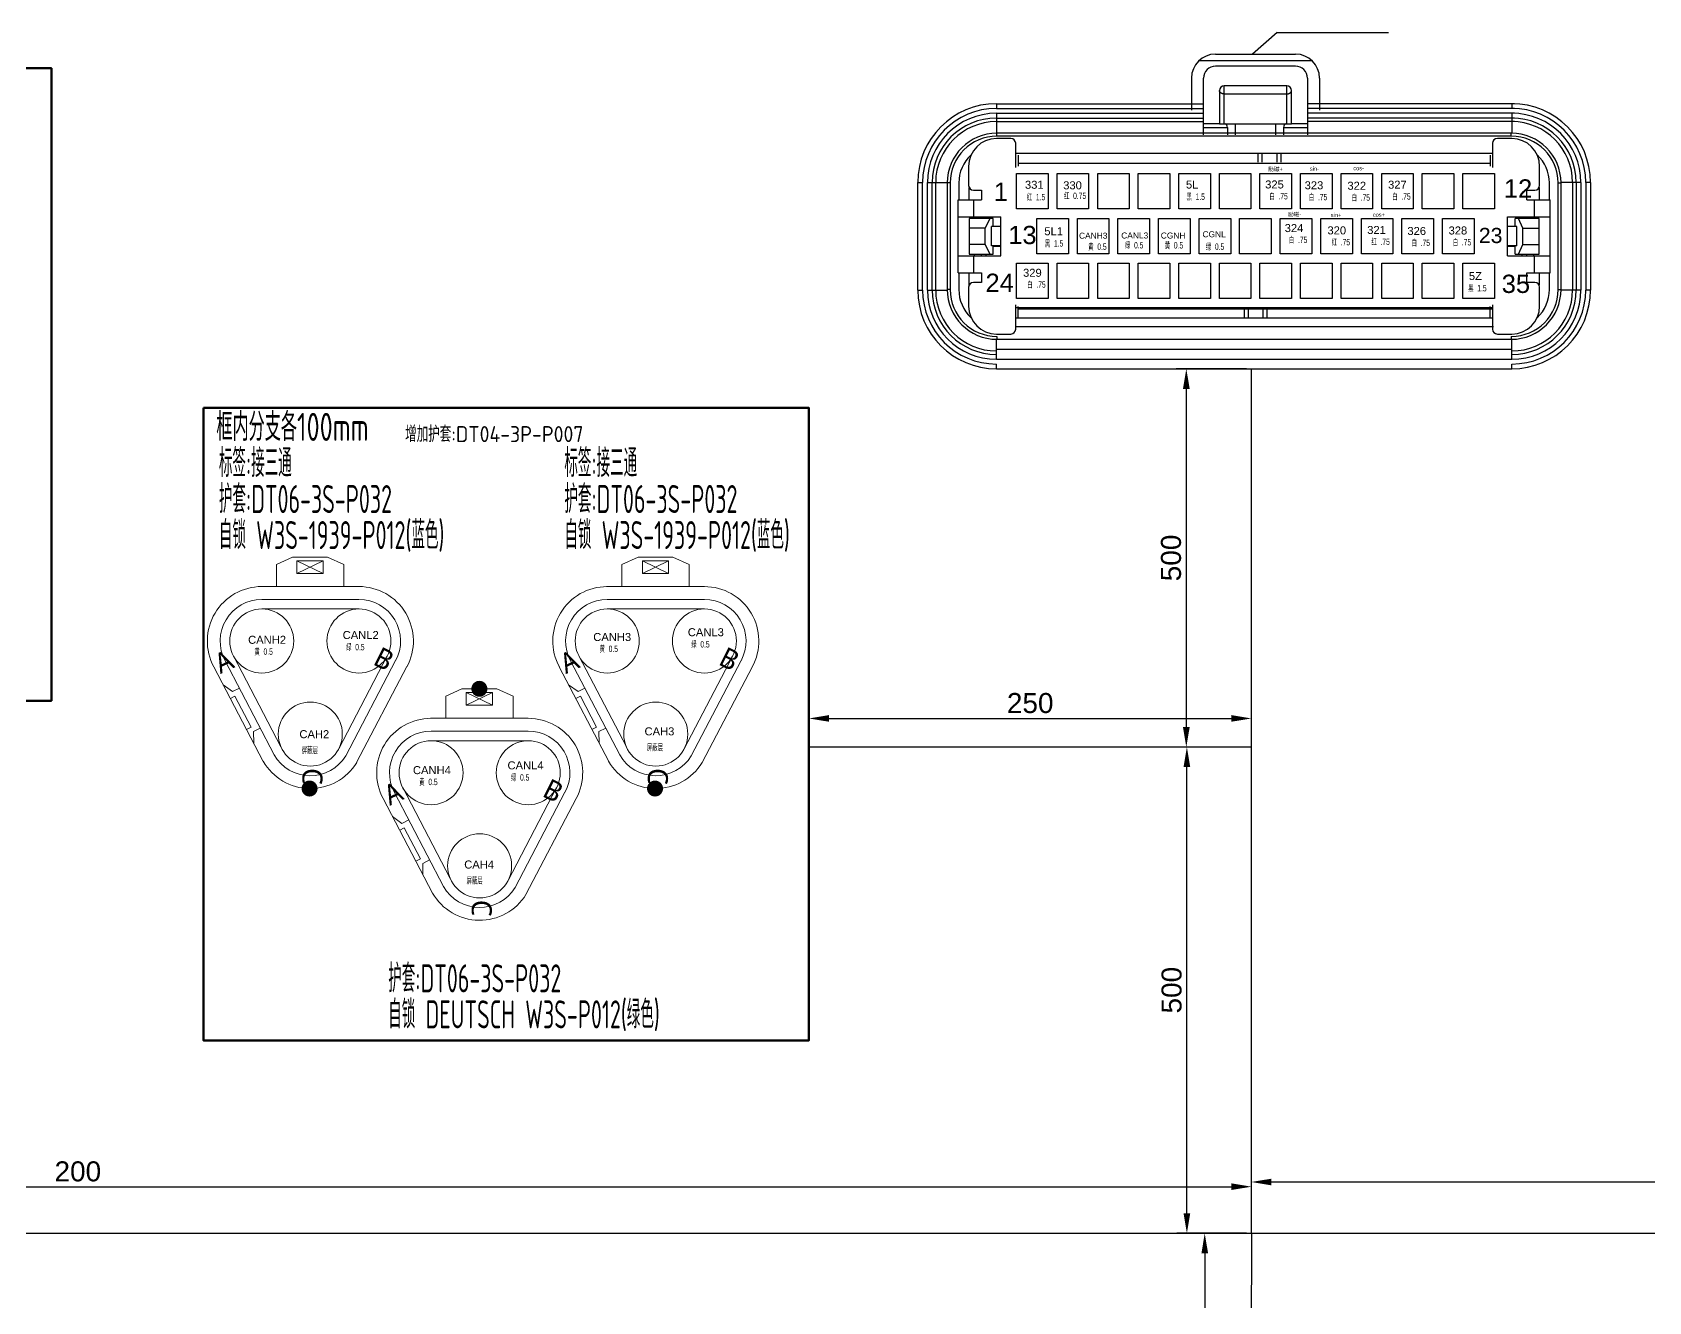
# Model space of a CAD drawing. Header units: millimetres. Extents: x 62 to 1873, y 998 to 1938.
# Drawn here: x 1029.7 to 1231.7, y 1585.9 to 1744.5 of the extents above; entities that cross this region are included whole.
import ezdxf

# ---------------------------------------------------------------- set-up
doc = ezdxf.new("R2010")
doc.units = ezdxf.units.MM
for name, color, linetype, lineweight in [('1轮廓实线层', 7, 'Continuous', 50), ('AM60', 3, 'Continuous', 25), ('护套层', 3, 'Continuous', 0)]:
    doc.layers.add(name, color=color, linetype=linetype, lineweight=lineweight)
doc.layers.add('孔名层', color=1, linetype='Continuous')
doc.layers.add('线色线径', color=1, linetype='Continuous')
doc.styles.add('ISO Proportional', font='isocp.shx', dxfattribs={"bigfont": 'gbcbig.shx'})
doc.styles.get("Standard").update_dxf_attribs({"font": 'arial.ttf'})
doc.styles.add('TH_GBDIM', font='gbenor.shx', dxfattribs={"width": 0.8, "bigfont": 'gbcbig.shx'})
doc.styles.add('孔名字体', font='', dxfattribs={"height": 5, "bigfont": 'gbcbig.shx'})
doc.styles.add('技术要求及剖视用', font='gbenor.shx', dxfattribs={"width": 0.7, "bigfont": 'gbcbig.shx'})
doc.styles.get('孔名字体').set_extended_font_data('Microsoft YaHei')
doc.dimstyles.new('ISO-25', dxfattribs={"dimtxt": 2.5, "dimasz": 2.5, "dimexe": 1.25, "dimexo": 0.625, "dimtad": 1, "dimtxsty": 'Standard', "dimcen": 2.5, "dimadec": 0, "dimazin": 0, "dimtfac": 1, "dimtmove": 0, "dimatfit": 3, "dimfxl": 1, "dimarcsym": 0})

# ---------------------------------------------------------------- blocks, each defined once
blk = doc.blocks.new('DT06-3S-P032-Out21521105156')
for p, q in [((-29.33, -14.82), (-27.31, -13.9)), ((-27.31, -13.9), (-22.94, -13.9)), ((-22.94, -13.9), (-20.92, -14.82)), ((-29.33, -17.58), (-29.33, -14.82)), ((-23.49, -14.35), (-26.76, -15.95)), ((-26.76, -14.35), (-23.49, -15.95)), ((-20.92, -17.58), (-20.92, -14.82)), ((-31.24, -17.58), (-19.01, -17.58)), ((-28.12, -17.58), (-29.33, -17.58)), ((-22.13, -17.58), (-20.92, -17.58)), ((-31.16, -19.18), (-19.01, -19.18)), ((-31.16, -20.38), (-19, -20.38)), ((-34.71, -26.23), (-28.76, -37.59)), ((-15.47, -26.24), (-21.54, -37.86)), ((-37.15, -27.61), (-30.97, -39.42)), ((-35.74, -26.85), (-29.59, -38.61)), ((-14.43, -26.82), (-20.66, -38.73)), ((-13.02, -27.58), (-19.3, -39.57)), ((-34.8, -30.7), (-35.98, -29.85)), ((-33.95, -30.26), (-34.8, -30.7)), ((-34.51, -31.26), (-35.08, -31.56)), ((-34.51, -31.26), (-32.5, -35.14)), ((-32.5, -35.14), (-33.06, -35.43)), ((-31.35, -35.26), (-32.21, -35.7)), ((-32.21, -35.7), (-32.17, -37.13))]:
    blk.add_line(p, q)
blk.add_lwpolyline([(-26.76, -14.35), (-23.49, -14.35), (-23.49, -15.95), (-26.76, -15.95)], close=True)
for centre in [(-31.16, -24.38), (-19.01, -24.38), (-25.09, -36.01)]:
    blk.add_circle(centre, 4)
for centre, radius, start, end in [((-31.16, -24.38), 6.8, 90, 208.4025), ((-19.01, -24.38), 6.8, 331.5975, 90), ((-31.16, -24.38), 5.2, 90, 208.4025), ((-19.01, -24.38), 5.2, 331.5975, 90), ((-25.09, -36.01), 6.8, 210, 328.4025), ((-25.09, -36.01), 5.2, 210, 328.4025)]:
    blk.add_arc(centre, radius, start, end)
at = {"layer": '孔名层', "style": '孔名字体'}
for s, rotation, p in [('A', 24.8528, (-36.33, -28.52)), ('B', 333.3512, (-17.4, -27.25)), ('C', 268.5587, (-26.04, -40.23))]:
    blk.add_text(s, height=2.5, rotation=rotation, dxfattribs=at).set_placement(p)
at = {"layer": '护套层', "style": '技术要求及剖视用', "width": 0.67}
for tag, p, flags in [('备注', (11.43, 11.35), 8), ('标号', (11.43, 7.35), 8), ('功能', (10.93, 3.35), 8), ('英文功能', (10.93, -0.65), 8), ('编号', (-0.07, -4.65), 8), ('护套号', (10.93, -4.65), 8), ('颜色', (31.93, -4.65), 9), ('厂家', (33.93, -4.65), 9), ('端子', (35.93, -4.65), 9), ('统计到BOM', (31.93, -6.65), 9), ('客户代号', (-0.07, -8.65), 8), ('配件', (10.93, -8.65), 8), ('配置', (31.93, -8.65), 9), ('编码', (33.93, -8.65), 9), ('防水栓', (35.93, -8.65), 9), ('工序', (31.93, -10.65), 9), ('工位', (33.93, -10.65), 9), ('设计软件', (38.69, -10.65), 9), ('附件', (10.93, -12.65), 8), ('视图', (31.93, -12.65), 9), ('方向', (33.93, -12.65), 9), ('盲栓', (35.93, -12.65), 9)]:
    blk.add_attdef(tag, p, '', height=3.5, dxfattribs=dict(at, flags=flags))
blk = doc.blocks.new('DT06-3S-P032-Out21521105310')
for p, q in [((-29.33, -14.82), (-27.31, -13.9)), ((-27.31, -13.9), (-22.94, -13.9)), ((-22.94, -13.9), (-20.92, -14.82)), ((-29.33, -17.58), (-29.33, -14.82)), ((-23.49, -14.35), (-26.76, -15.95)), ((-26.76, -14.35), (-23.49, -15.95)), ((-20.92, -17.58), (-20.92, -14.82)), ((-31.24, -17.58), (-19.01, -17.58)), ((-28.12, -17.58), (-29.33, -17.58)), ((-22.13, -17.58), (-20.92, -17.58)), ((-31.16, -19.18), (-19.01, -19.18)), ((-31.16, -20.38), (-19, -20.38)), ((-34.71, -26.23), (-28.76, -37.59)), ((-15.47, -26.24), (-21.54, -37.86)), ((-37.15, -27.61), (-30.97, -39.42)), ((-35.74, -26.85), (-29.59, -38.61)), ((-14.43, -26.82), (-20.66, -38.73)), ((-13.02, -27.58), (-19.3, -39.57)), ((-34.8, -30.7), (-35.98, -29.85)), ((-33.95, -30.26), (-34.8, -30.7)), ((-34.51, -31.26), (-35.08, -31.56)), ((-34.51, -31.26), (-32.5, -35.14)), ((-32.5, -35.14), (-33.06, -35.43)), ((-31.35, -35.26), (-32.21, -35.7)), ((-32.21, -35.7), (-32.17, -37.13))]:
    blk.add_line(p, q)
blk.add_lwpolyline([(-26.76, -14.35), (-23.49, -14.35), (-23.49, -15.95), (-26.76, -15.95)], close=True)
for centre in [(-31.16, -24.38), (-19.01, -24.38), (-25.09, -36.01)]:
    blk.add_circle(centre, 4)
for centre, radius, start, end in [((-31.16, -24.38), 6.8, 90, 208.4025), ((-19.01, -24.38), 6.8, 331.5975, 90), ((-31.16, -24.38), 5.2, 90, 208.4025), ((-19.01, -24.38), 5.2, 331.5975, 90), ((-25.09, -36.01), 6.8, 210, 328.4025), ((-25.09, -36.01), 5.2, 210, 328.4025)]:
    blk.add_arc(centre, radius, start, end)
at = {"layer": '孔名层', "style": '孔名字体'}
for s, rotation, p in [('A', 24.8528, (-36.33, -28.52)), ('B', 333.3512, (-17.4, -27.25)), ('C', 268.5587, (-26.04, -40.23))]:
    blk.add_text(s, height=2.5, rotation=rotation, dxfattribs=at).set_placement(p)
at = {"layer": '护套层', "style": '技术要求及剖视用', "width": 0.67}
for tag, p, flags in [('备注', (11.43, 11.35), 8), ('标号', (11.43, 7.35), 8), ('功能', (10.93, 3.35), 8), ('英文功能', (10.93, -0.65), 8), ('编号', (-0.07, -4.65), 8), ('护套号', (10.93, -4.65), 8), ('颜色', (31.93, -4.65), 9), ('厂家', (33.93, -4.65), 9), ('端子', (35.93, -4.65), 9), ('统计到BOM', (31.93, -6.65), 9), ('客户代号', (-0.07, -8.65), 8), ('配件', (10.93, -8.65), 8), ('配置', (31.93, -8.65), 9), ('编码', (33.93, -8.65), 9), ('防水栓', (35.93, -8.65), 9), ('工序', (31.93, -10.65), 9), ('工位', (33.93, -10.65), 9), ('设计软件', (38.69, -10.65), 9), ('附件', (10.93, -12.65), 8), ('视图', (31.93, -12.65), 9), ('方向', (33.93, -12.65), 9), ('盲栓', (35.93, -12.65), 9)]:
    blk.add_attdef(tag, p, '', height=3.5, dxfattribs=dict(at, flags=flags))
blk = doc.blocks.new('*D63')
at = {"color": 0, "lineweight": -2, "transparency": 16777216}
for p, q in [((888.75, 1595.1), (888.75, 1601.54)), ((891.25, 1600.29), (1179.57, 1600.29)), ((1182.07, 1595.1), (1182.07, 1601.54))]:
    blk.add_line(p, q, dxfattribs=at)
at = {"color": 0, "transparency": 16777216}
for points in [[(891.25, 1600.71), (891.25, 1599.88), (888.75, 1600.29)], [(1179.57, 1600.71), (1179.57, 1599.88), (1182.07, 1600.29)]]:
    blk.add_solid(points, dxfattribs=at)
at = {"layer": 'Defpoints', "color": 0, "transparency": 16777216}
for p in [(1182.07, 1600.29), (888.75, 1594.47), (1182.07, 1594.47)]:
    blk.add_point(p, dxfattribs=at)
at = {"color": 3, "transparency": 16777216, "insert": (1035.41, 1602.19), "char_height": 2.5, "attachment_point": 5}
blk.add_mtext('200', dxfattribs=at)
blk = doc.blocks.new('*D64')
at = {"color": 0, "lineweight": -2, "transparency": 16777216}
for p, q in [((1181.45, 1594.47), (1174.99, 1594.47)), ((1176.24, 1591.97), (1176.24, 1529.38)), ((1181.33, 1526.88), (1174.99, 1526.88))]:
    blk.add_line(p, q, dxfattribs=at)
at = {"color": 0, "transparency": 16777216}
for points in [[(1175.83, 1591.97), (1176.66, 1591.97), (1176.24, 1594.47)], [(1175.83, 1529.38), (1176.66, 1529.38), (1176.24, 1526.88)]]:
    blk.add_solid(points, dxfattribs=at)
at = {"layer": 'Defpoints', "color": 0, "transparency": 16777216}
for p in [(1182.07, 1594.47), (1176.24, 1526.88), (1181.95, 1526.88)]:
    blk.add_point(p, dxfattribs=at)
at = {"color": 3, "transparency": 16777216, "insert": (1174.34, 1560.68), "char_height": 2.5, "attachment_point": 5, "rotation": 90}
blk.add_mtext('1500', dxfattribs=at)
blk = doc.blocks.new('*D67')
at = {"color": 0, "lineweight": -2, "transparency": 16777216}
for p, q in [((1182.07, 1595.1), (1182.07, 1602.13)), ((1289.24, 1595.1), (1289.24, 1602.13)), ((1184.57, 1600.88), (1286.74, 1600.88))]:
    blk.add_line(p, q, dxfattribs=at)
at = {"color": 0, "transparency": 16777216}
for points in [[(1184.57, 1601.29), (1184.57, 1600.46), (1182.07, 1600.88)], [(1286.74, 1601.29), (1286.74, 1600.46), (1289.24, 1600.88)]]:
    blk.add_solid(points, dxfattribs=at)
at = {"layer": 'Defpoints', "color": 0, "transparency": 16777216}
for p in [(1289.24, 1600.88), (1182.07, 1594.47), (1289.24, 1594.47)]:
    blk.add_point(p, dxfattribs=at)
at = {"color": 3, "transparency": 16777216, "insert": (1235.65, 1602.78), "char_height": 2.5, "attachment_point": 5}
blk.add_mtext('200', dxfattribs=at)
blk = doc.blocks.new('A$Cae997f6d')
at = {"color": 3, "linetype": 'Continuous'}
for p, q in [((35.17, 38.51), (49.24, 38.51)), ((37.21, 39.31), (47.21, 39.31)), ((47.21, 37.81), (37.21, 37.81)), ((34.21, 36.31), (34.21, 32.31)), ((35.71, 29.23), (35.71, 36.31)), ((37.71, 34.76), (37.71, 30.61)), ((38.31, 30.61), (38.31, 35.36)), ((46.11, 35.36), (38.31, 35.36)), ((46.11, 30.61), (46.11, 35.36)), ((46.71, 30.61), (46.71, 34.76)), ((48.71, 36.31), (48.71, 29.23)), ((50.21, 36.31), (50.21, 32.31)), ((9.84, 33.12), (9.84, 32.52)), ((9.84, 33.12), (35.71, 33.12)), ((9.84, 32.52), (35.71, 32.52)), ((46.11, 34.33), (38.31, 34.33)), ((74.57, 33.12), (48.71, 33.12)), ((74.57, 32.52), (48.71, 32.52)), ((74.24, 33.12), (74.24, 32.52)), ((9.84, 31.92), (9.84, 29.43)), ((9.84, 31.92), (35.71, 31.92)), ((9.84, 31.32), (35.71, 31.31)), ((9.84, 30.88), (35.71, 30.88)), ((35.71, 30.66), (37.71, 30.66)), ((37.71, 30.61), (46.71, 30.61)), ((39.68, 30.61), (39.68, 29.23)), ((44.73, 30.61), (44.73, 29.23)), ((46.71, 30.66), (48.71, 30.66)), ((74.57, 31.92), (48.71, 31.92)), ((74.57, 31.32), (48.71, 31.31)), ((74.57, 30.88), (48.71, 30.88)), ((74.24, 31.92), (74.24, 29.43)), ((11.64, 28.77), (9.84, 28.77)), ((9.9, 29.07), (9.9, 29.43)), ((74.18, 29.43), (9.9, 29.43)), ((74.18, 29.07), (9.9, 29.07)), ((35.71, 30.16), (38.71, 30.16)), ((35.71, 29.46), (38.71, 29.46)), ((38.71, 30.16), (38.71, 29.23)), ((45.71, 30.16), (45.71, 29.23)), ((45.71, 30.16), (48.71, 30.16)), ((45.71, 29.46), (48.71, 29.46)), ((74.24, 28.77), (72.44, 28.77)), ((74.18, 29.07), (74.18, 29.43)), ((12.24, 25.14), (12.24, 28.17)), ((12.24, 26.96), (71.84, 26.96)), ((12.54, 26.7), (12.54, 25.32)), ((42.56, 25.81), (42.56, 26.96)), ((43.06, 25.81), (43.06, 26.96)), ((44.86, 26.96), (44.86, 25.81)), ((45.36, 26.96), (45.36, 25.81)), ((71.54, 26.7), (71.54, 25.32)), ((71.84, 28.17), (71.84, 25.14)), ((6.36, 25.29), (6.36, 22.92)), ((71.54, 25.66), (12.54, 25.66)), ((77.72, 22.92), (77.72, 25.29)), ((0, 9.84), (0, 23.28)), ((0, 23.28), (0.6, 23.28)), ((0.6, 9.84), (0.6, 23.28)), ((1.2, 9.84), (1.2, 23.28)), ((1.2, 23.28), (3.69, 23.28)), ((1.8, 9.84), (1.8, 23.28)), ((2.24, 9.84), (2.24, 23.28)), ((3.69, 23.22), (3.69, 9.9)), ((4.05, 23.22), (3.69, 23.22)), ((4.05, 23.22), (4.05, 9.9)), ((5.13, 23.22), (5.13, 21.12)), ((6.42, 21.12), (6.42, 22.67)), ((6.96, 22.32), (7.98, 22.32)), ((7.98, 22.32), (7.98, 21.12)), ((76.1, 22.32), (77.12, 22.32)), ((76.1, 21.12), (76.1, 22.32)), ((77.66, 22.67), (77.66, 21.12)), ((78.95, 21.12), (78.95, 23.22)), ((80.03, 23.22), (80.39, 23.22)), ((80.03, 9.9), (80.03, 23.22)), ((82.88, 23.28), (80.39, 23.28)), ((80.39, 9.9), (80.39, 23.22)), ((81.83, 23.28), (81.83, 9.84)), ((82.28, 23.28), (82.28, 9.84)), ((82.88, 23.28), (82.88, 9.84)), ((84.08, 23.28), (83.48, 23.28)), ((83.48, 23.28), (83.48, 9.84)), ((84.08, 23.28), (84.08, 9.84)), ((5.04, 12), (5.04, 21.12)), ((5.04, 21.12), (7.98, 21.12)), ((7.02, 18.99), (7.02, 21.12)), ((76.1, 21.12), (79.04, 21.12)), ((77.06, 18.99), (77.06, 21.12)), ((79.04, 12), (79.04, 21.12)), ((5.04, 18.99), (10.38, 18.99)), ((6.42, 18.78), (6.42, 14.34)), ((9.42, 18.78), (6.42, 18.78)), ((7.08, 18.78), (7.08, 18.99)), ((7.98, 18.78), (7.98, 18.99)), ((9, 18.78), (8.44, 17.58)), ((8.54, 18.99), (8.54, 18.78)), ((9.42, 17.76), (9.42, 18.78)), ((10.38, 14.13), (10.38, 18.99)), ((73.7, 18.99), (79.04, 18.99)), ((73.7, 14.13), (73.7, 18.99)), ((77.66, 18.78), (74.66, 18.78)), ((74.66, 17.76), (74.66, 18.78)), ((75.63, 17.58), (75.08, 18.78)), ((75.53, 18.99), (75.53, 18.78)), ((76.1, 18.78), (76.1, 18.99)), ((77, 18.78), (77, 18.99)), ((77.66, 14.34), (77.66, 18.78)), ((8.44, 17.58), (6.42, 17.58)), ((8.44, 15.54), (8.44, 17.58)), ((9.2, 15.36), (9.2, 17.76)), ((10.38, 17.76), (9.2, 17.76)), ((10.38, 17.79), (9.42, 17.79)), ((74.66, 17.79), (73.7, 17.79)), ((74.88, 17.76), (73.7, 17.76)), ((74.88, 15.36), (74.88, 17.76)), ((75.63, 17.58), (77.66, 17.58)), ((75.63, 15.54), (75.63, 17.58)), ((8.44, 15.54), (6.42, 15.54)), ((6.42, 14.34), (9.42, 14.34)), ((7.08, 14.13), (7.08, 14.34)), ((7.98, 14.13), (7.98, 14.34)), ((8.44, 15.54), (9, 14.34)), ((8.54, 14.13), (8.54, 14.34)), ((10.38, 15.36), (9.2, 15.36)), ((9.42, 14.34), (9.42, 15.36)), ((9.42, 15.33), (10.38, 15.33)), ((74.88, 15.36), (73.7, 15.36)), ((73.7, 15.33), (74.66, 15.33)), ((74.66, 14.34), (74.66, 15.36)), ((74.66, 14.34), (77.66, 14.34)), ((75.08, 14.34), (75.63, 15.54)), ((75.53, 14.13), (75.53, 14.34)), ((75.63, 15.54), (77.66, 15.54)), ((76.1, 14.13), (76.1, 14.34)), ((77, 14.13), (77, 14.34)), ((5.04, 14.13), (10.38, 14.13)), ((7.02, 12), (7.02, 14.13)), ((73.7, 14.13), (79.04, 14.13)), ((77.06, 12), (77.06, 14.13)), ((5.04, 12), (7.98, 12)), ((5.13, 12), (5.13, 9.9)), ((6.36, 10.2), (6.36, 7.83)), ((6.42, 10.45), (6.42, 12)), ((7.98, 10.8), (6.96, 10.8)), ((7.98, 12), (7.98, 10.8)), ((76.1, 12), (79.04, 12)), ((76.1, 10.8), (76.1, 12)), ((77.12, 10.8), (76.1, 10.8)), ((77.66, 12), (77.66, 10.45)), ((77.72, 7.83), (77.72, 10.2)), ((78.95, 9.9), (78.95, 12)), ((0, 9.84), (0.6, 9.84)), ((1.2, 9.84), (3.69, 9.84)), ((4.05, 9.9), (3.69, 9.9)), ((80.03, 9.9), (80.39, 9.9)), ((82.88, 9.84), (80.39, 9.84)), ((84.08, 9.84), (83.48, 9.84)), ((12.24, 4.95), (12.24, 7.98)), ((12.24, 7.66), (71.84, 7.66)), ((12.24, 6.36), (71.84, 6.36)), ((12.54, 6.42), (12.54, 7.8)), ((12.54, 7.51), (71.84, 7.51)), ((40.83, 6.36), (40.83, 7.51)), ((41.33, 6.36), (41.33, 7.51)), ((43.13, 7.51), (43.13, 6.36)), ((43.63, 7.51), (43.63, 6.36)), ((71.54, 6.42), (71.54, 7.8)), ((71.84, 7.98), (71.84, 4.95)), ((9.84, 4.35), (11.64, 4.35)), ((9.9, 4.05), (9.9, 3.69)), ((12.24, 5.29), (71.94, 5.29)), ((72.44, 4.35), (74.24, 4.35)), ((74.18, 4.05), (74.18, 3.69)), ((9.84, 1.2), (9.84, 3.69)), ((9.84, 3.69), (74.18, 3.69)), ((9.84, 2.45), (74.24, 2.45)), ((74.24, 1.2), (74.24, 3.69)), ((9.84, 1.2), (74.24, 1.2)), ((9.84, 0), (9.84, 0.6)), ((9.84, 0), (74.24, 0)), ((74.24, 0), (74.24, 0.6))]:
    blk.add_line(p, q, dxfattribs=at)
at = {"color": 3}
for points in [[(12.35, 24.39), (16.29, 24.39), (16.29, 19.99), (12.35, 19.99)], [(17.42, 24.39), (21.36, 24.39), (21.36, 19.99), (17.42, 19.99)], [(22.49, 24.39), (26.43, 24.39), (26.43, 19.99), (22.49, 19.99)], [(27.56, 24.39), (31.5, 24.39), (31.5, 19.99), (27.56, 19.99)], [(32.63, 24.39), (36.57, 24.39), (36.57, 19.99), (32.63, 19.99)], [(37.7, 24.39), (41.64, 24.39), (41.64, 19.99), (37.7, 19.99)], [(42.77, 24.39), (46.71, 24.39), (46.71, 19.99), (42.77, 19.99)], [(47.84, 24.39), (51.78, 24.39), (51.78, 19.99), (47.84, 19.99)], [(52.91, 24.39), (56.85, 24.39), (56.85, 19.99), (52.91, 19.99)], [(57.98, 24.39), (61.92, 24.39), (61.92, 19.99), (57.98, 19.99)], [(63.05, 24.39), (66.99, 24.39), (66.99, 19.99), (63.05, 19.99)], [(68.12, 24.39), (72.06, 24.39), (72.06, 19.99), (68.12, 19.99)], [(14.88, 18.76), (18.83, 18.76), (18.83, 14.36), (14.88, 14.36)], [(19.95, 18.76), (23.9, 18.76), (23.9, 14.36), (19.95, 14.36)], [(25.02, 18.76), (28.97, 18.76), (28.97, 14.36), (25.02, 14.36)], [(30.09, 18.76), (34.04, 18.76), (34.04, 14.36), (30.09, 14.36)], [(35.16, 18.76), (39.11, 18.76), (39.11, 14.36), (35.16, 14.36)], [(40.23, 18.76), (44.18, 18.76), (44.18, 14.36), (40.23, 14.36)], [(45.3, 18.76), (49.25, 18.76), (49.25, 14.36), (45.3, 14.36)], [(50.37, 18.76), (54.32, 18.76), (54.32, 14.36), (50.37, 14.36)], [(55.44, 18.76), (59.39, 18.76), (59.39, 14.36), (55.44, 14.36)], [(60.51, 18.76), (64.46, 18.76), (64.46, 14.36), (60.51, 14.36)], [(65.58, 18.76), (69.53, 18.76), (69.53, 14.36), (65.58, 14.36)], [(12.35, 13.18), (16.29, 13.18), (16.29, 8.78), (12.35, 8.78)], [(17.42, 13.18), (21.36, 13.18), (21.36, 8.78), (17.42, 8.78)], [(22.49, 13.18), (26.43, 13.18), (26.43, 8.78), (22.49, 8.78)], [(27.56, 13.18), (31.5, 13.18), (31.5, 8.78), (27.56, 8.78)], [(32.63, 13.18), (36.57, 13.18), (36.57, 8.78), (32.63, 8.78)], [(37.7, 13.18), (41.64, 13.18), (41.64, 8.78), (37.7, 8.78)], [(42.77, 13.18), (46.71, 13.18), (46.71, 8.78), (42.77, 8.78)], [(47.84, 13.18), (51.78, 13.18), (51.78, 8.78), (47.84, 8.78)], [(52.91, 13.18), (56.85, 13.18), (56.85, 8.78), (52.91, 8.78)], [(57.98, 13.18), (61.92, 13.18), (61.92, 8.78), (57.98, 8.78)], [(63.05, 13.18), (66.99, 13.18), (66.99, 8.78), (63.05, 8.78)], [(68.12, 13.18), (72.06, 13.18), (72.06, 8.78), (68.12, 8.78)]]:
    blk.add_lwpolyline(points, close=True, dxfattribs=at)
at = {"color": 3, "linetype": 'Continuous'}
for centre, radius, start, end in [((37.21, 36.31), 3, 90, 180), ((47.21, 36.31), 3, 0, 90), ((37.21, 36.31), 1.5, 90, 180), ((47.21, 36.31), 1.5, 0, 90), ((38.31, 34.76), 0.6, 90, 180), ((46.11, 34.76), 0.6, 0, 90), ((9.84, 23.28), 9.84, 90, 180), ((9.84, 23.28), 9.24, 90, 180), ((74.24, 23.28), 9.84, 0, 90), ((74.24, 23.28), 9.24, 0, 90), ((9.84, 23.28), 8.64, 90, 180), ((9.84, 23.28), 8.04, 90, 180), ((9.84, 23.28), 7.6, 90, 180), ((38.21, 30.16), 0.5, 0, 65.1448), ((46.21, 30.16), 0.5, 114.8716, 180), ((74.24, 23.28), 8.64, 0, 90), ((74.24, 23.28), 8.04, 0, 90), ((74.24, 23.28), 7.6, 0, 90), ((9.9, 23.22), 6.21, 90, 180), ((9.9, 23.22), 5.85, 90, 180), ((9.84, 25.29), 3.48, 90, 180), ((11.64, 28.17), 0.6, 0, 90), ((72.44, 28.17), 0.6, 90, 180), ((74.18, 23.22), 6.21, 0, 90), ((74.18, 23.22), 5.85, 0, 90), ((74.24, 25.29), 3.48, 0, 90), ((9.9, 23.22), 4.77, 132.6251, 180), ((74.18, 23.22), 4.77, 0, 47.3749), ((6.96, 22.92), 0.6, 180, 270), ((77.12, 22.92), 0.6, 270, 0), ((6.96, 10.2), 0.6, 90, 180), ((77.12, 10.2), 0.6, 0, 90), ((9.84, 9.84), 9.84, 180, 270), ((9.84, 9.84), 9.24, 180, 270), ((9.84, 9.84), 8.64, 180, 270), ((9.84, 9.84), 8.04, 180, 270), ((9.84, 9.84), 7.6, 180, 270), ((9.9, 9.9), 6.21, 180, 270), ((9.9, 9.9), 5.85, 180, 270), ((9.9, 9.9), 4.77, 180, 227.3749), ((74.18, 9.9), 6.21, 270, 0), ((74.18, 9.9), 5.85, 270, 0), ((74.24, 9.84), 9.84, 270, 0), ((74.24, 9.84), 9.24, 270, 0), ((74.24, 9.84), 8.64, 270, 0), ((74.24, 9.84), 8.04, 270, 0), ((74.24, 9.84), 7.6, 270, 0), ((74.18, 9.9), 4.77, 312.6251, 0), ((9.84, 7.83), 3.48, 180, 270), ((74.24, 7.83), 3.48, 270, 0), ((11.64, 4.95), 0.6, 270, 0), ((72.44, 4.95), 0.6, 180, 270)]:
    blk.add_arc(centre, radius, start, end, dxfattribs=at)
at = {"color": 3, "linetype": 'Continuous', "end_tangent": (0, 0.809797)}
for points, start_tangent in [([(38.31, 34.33), (38.19, 34.34), (38.08, 34.36), (37.99, 34.4), (37.92, 34.43), (37.86, 34.47), (37.82, 34.51), (37.78, 34.55), (37.75, 34.59), (37.73, 34.63), (37.72, 34.67), (37.71, 34.71), (37.71, 34.76)], (-0.809797, 0)), ([(46.11, 34.33), (46.22, 34.34), (46.33, 34.36), (46.42, 34.4), (46.49, 34.43), (46.55, 34.47), (46.59, 34.51), (46.63, 34.55), (46.66, 34.59), (46.68, 34.63), (46.69, 34.67), (46.7, 34.71), (46.71, 34.76)], (0.809797, 0))]:
    blk.add_spline(points, degree=3, dxfattribs=dict(at, start_tangent=start_tangent))
at = {"color": 3, "attachment_point": 1}
for s, width, gutter_width, insert, char_height in [('{\\C1;1}', 2.3113, 28.52, (9.5, 23.26), 2.281), ('{\\C1;12}', 2.3113, 28.52, (73.25, 23.67), 2.281), ('{\\C1;13}', 2.3113, 28.52, (11.31, 17.86), 2.281), ('{\\C1;23}', 1.9261, 23.77, (70.12, 17.61), 1.901), ('{\\C1;24}', 2.3113, 28.52, (8.47, 11.89), 2.281), ('{\\C1;35}', 2.3113, 28.52, (72.98, 11.76), 2.281)]:
    blk.add_mtext_dynamic_manual_height_columns(s, width=width, gutter_width=gutter_width, heights=[0], dxfattribs=dict(at, insert=insert, char_height=char_height))
blk = doc.blocks.new('*D133')
at = {"color": 0, "lineweight": -2, "transparency": 16777216}
for p, q in [((1181.45, 1702.45), (1172.69, 1702.45)), ((1173.94, 1699.95), (1173.94, 1657.7)), ((1181.45, 1655.2), (1172.69, 1655.2))]:
    blk.add_line(p, q, dxfattribs=at)
at = {"color": 0, "transparency": 16777216}
for points in [[(1173.52, 1699.95), (1174.36, 1699.95), (1173.94, 1702.45)], [(1173.52, 1657.7), (1174.36, 1657.7), (1173.94, 1655.2)]]:
    blk.add_solid(points, dxfattribs=at)
at = {"layer": 'Defpoints', "color": 0, "transparency": 16777216}
for p in [(1182.07, 1702.45), (1173.94, 1655.2), (1182.07, 1655.2)]:
    blk.add_point(p, dxfattribs=at)
at = {"color": 3, "transparency": 16777216, "insert": (1172.04, 1678.83), "char_height": 2.5, "attachment_point": 5, "rotation": 90}
blk.add_mtext('500', dxfattribs=at)
blk = doc.blocks.new('*D134')
at = {"color": 0, "lineweight": -2, "transparency": 16777216}
for p, q in [((1126.78, 1655.83), (1126.78, 1660.03)), ((1129.28, 1658.78), (1179.57, 1658.78)), ((1182.07, 1655.83), (1182.07, 1660.03))]:
    blk.add_line(p, q, dxfattribs=at)
at = {"color": 0, "transparency": 16777216}
for points in [[(1129.28, 1659.2), (1129.28, 1658.37), (1126.78, 1658.78)], [(1179.57, 1659.2), (1179.57, 1658.37), (1182.07, 1658.78)]]:
    blk.add_solid(points, dxfattribs=at)
at = {"layer": 'Defpoints', "color": 0, "transparency": 16777216}
for p in [(1182.07, 1658.78), (1126.78, 1655.2), (1182.07, 1655.2)]:
    blk.add_point(p, dxfattribs=at)
at = {"color": 3, "transparency": 16777216, "insert": (1154.43, 1660.69), "char_height": 2.5, "attachment_point": 5}
blk.add_mtext('250', dxfattribs=at)
blk = doc.blocks.new('*D135')
at = {"color": 0, "lineweight": -2, "transparency": 16777216}
for p, q in [((1181.45, 1655.2), (1172.76, 1655.2)), ((1174.01, 1596.97), (1174.01, 1652.7)), ((1181.45, 1594.47), (1172.76, 1594.47))]:
    blk.add_line(p, q, dxfattribs=at)
at = {"color": 0, "transparency": 16777216}
for points in [[(1173.59, 1652.7), (1174.43, 1652.7), (1174.01, 1655.2)], [(1173.59, 1596.97), (1174.43, 1596.97), (1174.01, 1594.47)]]:
    blk.add_solid(points, dxfattribs=at)
at = {"layer": 'Defpoints', "color": 0, "transparency": 16777216}
for p in [(1174.01, 1655.2), (1182.07, 1655.2), (1182.07, 1594.47)]:
    blk.add_point(p, dxfattribs=at)
at = {"color": 3, "transparency": 16777216, "insert": (1172.11, 1624.84), "char_height": 2.5, "attachment_point": 5, "rotation": 90}
blk.add_mtext('500', dxfattribs=at)

msp = doc.modelspace()

# ---------------------------------------------------------------- hatches: boundary and pattern name
at = {"layer": '护套层'}
h = msp.add_hatch(color=256, dxfattribs=at)
edge = h.paths.add_edge_path()
edge.add_arc((1085.589, 1662.481), 1, 0, 360)
h = msp.add_hatch(color=256, dxfattribs=at)
edge = h.paths.add_edge_path()
edge.add_arc((1064.371, 1650.027), 1, 0, 360)
h = msp.add_hatch(color=256, dxfattribs=at)
edge = h.paths.add_edge_path()
edge.add_arc((1107.542, 1650.026), 1, 0, 360)

# ---------------------------------------------------------------- linework, layer by layer
at = {"color": 1}
for q in [(1182.199, 1741.756), (1199.203, 1744.482)]:
    msp.add_line((1185.288, 1744.482), q, dxfattribs=at)
for p, q in [((1182.073, 1594.474), (1182.073, 1702.45)), ((1182.073, 1655.2), (1126.784, 1655.2)), ((332.565, 1594.474), (1552.582, 1594.474)), ((1182.073, 1594.474), (1181.87, 1479.758))]:
    msp.add_line(p, q)
at = {"layer": '1轮廓实线层', "color": 2}
for points in [[(956.421, 1739.988), (1032.103, 1739.988), (1032.103, 1660.984), (956.421, 1660.984)], [(1051.102, 1697.575), (1126.784, 1697.575), (1126.784, 1618.571), (1051.102, 1618.571)]]:
    msp.add_lwpolyline(points, close=True, dxfattribs=at)

# ---------------------------------------------------------------- block references
msp.add_blockref('A$Cae997f6d', (1140.375, 1702.45))
at = {"layer": '护套层'}
ref = msp.add_blockref('DT06-3S-P032-Out21521105156', (1089.554, 1692.836), dxfattribs=at)
ref.add_attrib('功能', '标签:接三通', (1053.046, 1688.938), dxfattribs={"height": 3.5, "style": '技术要求及剖视用', "width": 0.67})
ref.add_attrib('护套号', '护套:DT06-3S-P032', (1053.046, 1684.438), dxfattribs={"height": 3.5, "style": '技术要求及剖视用', "width": 0.67})
ref.add_attrib('附件', '自锁 W3S-1939-P012(蓝色)', (1053.046, 1679.938), dxfattribs={"height": 3.5, "style": '技术要求及剖视用', "width": 0.67})
ref = msp.add_blockref('DT06-3S-P032-Out21521105156', (1132.725, 1692.835), dxfattribs=at)
ref.add_attrib('功能', '标签:接三通', (1096.217, 1688.938), dxfattribs={"height": 3.5, "style": '技术要求及剖视用', "width": 0.67})
ref.add_attrib('护套号', '护套:DT06-3S-P032', (1096.217, 1684.438), dxfattribs={"height": 3.5, "style": '技术要求及剖视用', "width": 0.67})
ref.add_attrib('附件', '自锁 W3S-1939-P012(蓝色)', (1096.217, 1679.938), dxfattribs={"height": 3.5, "style": '技术要求及剖视用', "width": 0.67})
ref = msp.add_blockref('DT06-3S-P032-Out21521105310', (1110.715, 1676.379), dxfattribs=at)
ref.add_attrib('护套号', '护套:DT06-3S-P032', (1074.206, 1624.569), dxfattribs={"height": 3.5, "style": '技术要求及剖视用', "width": 0.67})
ref.add_attrib('附件', '自锁 DEUTSCH W3S-P012(绿色)', (1074.206, 1620.069), dxfattribs={"height": 3.5, "style": '技术要求及剖视用', "width": 0.67})

# ---------------------------------------------------------------- texts
at = {"color": 4, "style": 'TH_GBDIM', "width": 0.8}
msp.add_text('框内分支各100mm', height=3.5, dxfattribs=at).set_placement((1052.72, 1693.448))
at = {"layer": 'AM60', "lineweight": 5}
for s, height, p in [('励磁+', 0.5, (1184.18, 1727.142)), ('sin-', 0.5, (1189.381, 1727.198)), ('cos-', 0.5, (1194.815, 1727.254)), ('331', 1, (1153.774, 1724.944)), ('330', 1, (1158.556, 1724.875)), ('5L', 1, (1173.894, 1724.972)), ('325', 1, (1183.792, 1724.982)), ('323', 1, (1188.726, 1724.878)), ('322', 1, (1194.071, 1724.821)), ('327', 1, (1199.152, 1724.954)), ('励磁-', 0.5, (1186.662, 1721.505)), ('sin+', 0.5, (1191.994, 1721.411)), ('cos+', 0.5, (1197.256, 1721.447)), ('5L1', 1, (1156.195, 1719.136)), ('324', 1, (1186.234, 1719.533)), ('320', 1, (1191.578, 1719.246)), ('321', 1, (1196.546, 1719.298)), ('326', 1, (1201.567, 1719.173)), ('328', 1, (1206.713, 1719.232)), ('329', 1, (1153.539, 1713.95)), ('5Z', 1, (1209.25, 1713.544)), ('CANH2', 1, (1056.69, 1668.104)), ('CANL2', 1, (1068.507, 1668.7)), ('CANH3', 1, (1099.824, 1668.454)), ('CANL3', 1, (1111.64, 1669.05)), ('CANH4', 1, (1077.29, 1651.825)), ('CANL4', 1, (1089.106, 1652.42))]:
    msp.add_text(s, height=height, dxfattribs=at).set_placement(p)
at = {"layer": 'AM60', "lineweight": 5, "ltscale": 0.9}
for s, p in [('CANH3', (1160.529, 1718.709)), ('CANL3', (1165.805, 1718.732)), ('CGNH', (1170.749, 1718.727)), ('CGNL', (1175.962, 1718.887))]:
    msp.add_text(s, height=0.75, dxfattribs=at).set_placement(p)
at = {"layer": 'AM60', "color": 6, "style": 'ISO Proportional'}
msp.add_text('增加护套:DT04-3P-P007', height=2, dxfattribs=at).set_placement((1076.315, 1693.297))
at = {"layer": 'AM60', "lineweight": 5, "char_height": 1, "width": 2.90576, "attachment_point": 1}
for s, insert in [('CAH2', (1063.099, 1657.315)), ('CAH3', (1106.232, 1657.666)), ('CAH4', (1083.698, 1641.036))]:
    msp.add_mtext(s, dxfattribs=dict(at, insert=insert))
at = {"layer": '线色线径', "lineweight": 5, "width": 0.6}
for s, p in [('红  1.5', (1154, 1723.504)), ('红  0.75', (1158.656, 1723.667)), ('黑  1.5', (1173.956, 1723.552)), ('白  .75', (1184.315, 1723.612)), ('白  .75', (1189.249, 1723.509)), ('白  .75', (1194.594, 1723.451)), ('白  .75', (1199.676, 1723.585)), ('白  .75', (1186.757, 1718.164)), ('黑  1.5', (1156.258, 1717.716)), ('黄  0.5', (1161.682, 1717.31)), ('绿  0.5', (1166.272, 1717.489)), ('黄  0.5', (1171.243, 1717.48)), ('绿  0.5', (1176.381, 1717.312)), ('红  .75', (1192.101, 1717.877)), ('红  .75', (1197.069, 1717.928)), ('白  .75', (1202.09, 1717.804)), ('白  .75', (1207.236, 1717.862)), ('白  .75', (1154.063, 1712.581)), ('黑  1.5', (1209.166, 1712.125)), ('绿  0.5', (1112.07, 1667.642)), ('黄  0.5', (1057.477, 1666.729)), ('绿  0.5', (1068.937, 1667.291)), ('黄  0.5', (1100.61, 1667.079)), ('屏蔽层', (1063.395, 1654.428)), ('屏蔽层', (1106.528, 1654.778)), ('黄  0.5', (1078.077, 1650.449)), ('绿  0.5', (1089.536, 1651.012)), ('屏蔽层', (1083.995, 1638.148))]:
    msp.add_text(s, height=0.8, dxfattribs=at).set_placement(p)

# ---------------------------------------------------------------- dimensions: what is measured, and where the dimension line sits
at = {"color": 1}
for base, p1, p2, text, picture, middle in [((1173.941, 1655.2), (1182.073, 1702.45), (1182.073, 1655.2), '500', '*D133', (1172.04, 1678.825)), ((1174.009, 1655.2), (1182.073, 1594.474), (1182.073, 1655.2), '500', '*D135', (1172.108, 1624.837)), ((1176.245, 1526.88), (1182.073, 1594.474), (1181.953, 1526.88), '1500', '*D64', (1174.343, 1560.677))]:
    dim = msp.add_linear_dim(base=base, p1=p1, p2=p2, angle=90, text=text, dimstyle='ISO-25', override={"dimclrt": 3}, dxfattribs=at)
    dim.commit()
    dim.dimension.update_dxf_attribs({"geometry": picture, "text_midpoint": middle})
for base, p1, p2, text, picture, middle in [((1182.073, 1658.785), (1126.784, 1655.2), (1182.073, 1655.2), '250', '*D134', (1154.428, 1660.686)), ((1289.236, 1600.877), (1182.073, 1594.474), (1289.236, 1594.474), '200', '*D67', (1235.654, 1602.779)), ((1182.073, 1600.292), (888.755, 1594.474), (1182.073, 1594.474), '200', '*D63', (1035.414, 1602.194))]:
    dim = msp.add_linear_dim(base=base, p1=p1, p2=p2, text=text, dimstyle='ISO-25', override={"dimclrt": 3}, dxfattribs=at)
    dim.commit()
    dim.dimension.update_dxf_attribs({"geometry": picture, "text_midpoint": middle})

doc.saveas('drawing.dxf')
